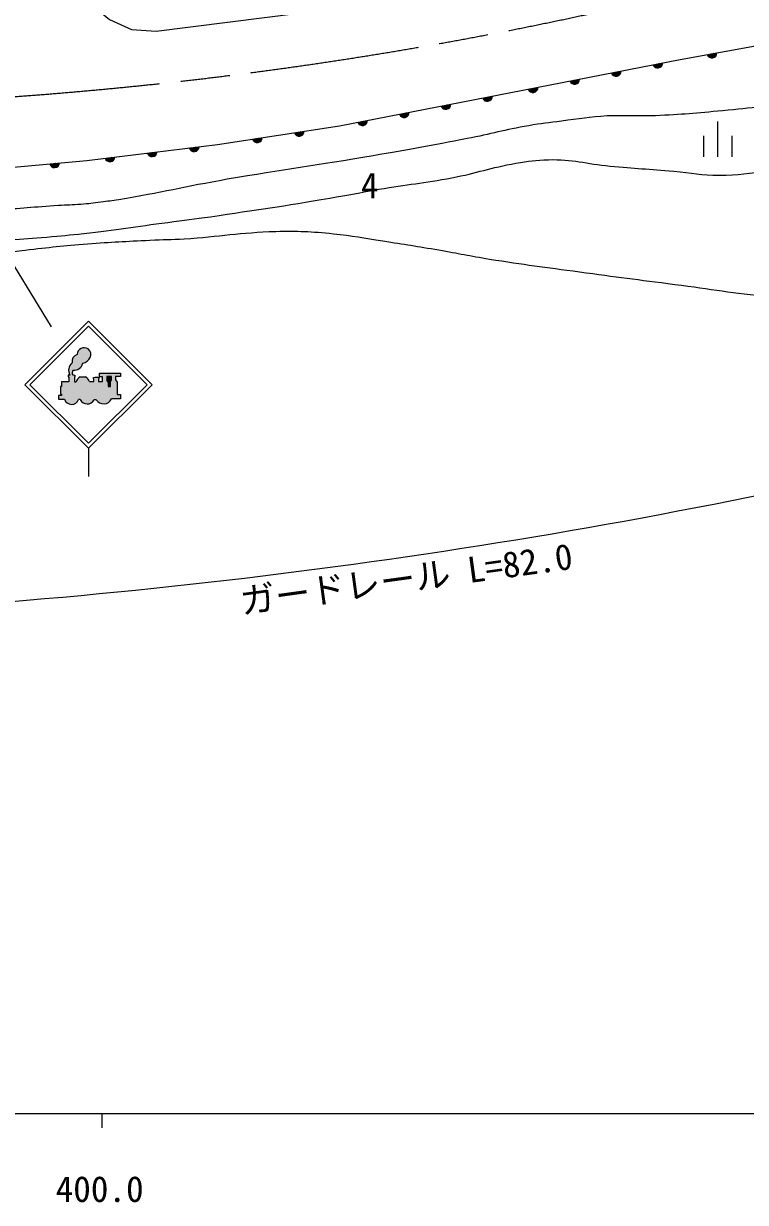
# Model space of a CAD drawing. Units: millimetres, scale not verified. Extents: x 40000 to 680000, y 20000 to 380000.
# Drawn here: x 462458 to 513560, y 198715 to 282128 of the extents above; entities that cross this region are included whole.
import ezdxf
from ezdxf.enums import TextEntityAlignment as Align

# ---------------------------------------------------------------- set-up
doc = ezdxf.new("R2010")
doc.units = ezdxf.units.MM
doc.header["$LTSCALE"] = 1000
doc.linetypes.add('CHAIN', pattern=[18.5, 12, -1.5, 3.5, -1.5])
for name, color, linetype, lineweight in [('M-BGD', 7, 'Continuous', 25), ('M-BMK', 2, 'CHAIN', 13), ('M-STR-HTXT', 7, 'Continuous', 13), ('M-STR-STRC', 7, 'Continuous', 25), ('M-TTL-BAND', 7, 'Continuous', 25)]:
    doc.layers.add(name, color=color, linetype=linetype, lineweight=lineweight)
doc.styles.add('ＭＳ ゴシック', font='')
doc.styles.get('ＭＳ ゴシック').set_extended_font_data('MS Gothic')

msp = doc.modelspace()

# ---------------------------------------------------------------- hatches: boundary and pattern name
at = {"layer": 'M-STR-STRC'}
for points in [[(466094, 257260), (465951, 257267), (465945, 257276), (465939, 257285), (465933, 257294), (465928, 257304), (465923, 257314), (465919, 257324), (465915, 257334), (465911, 257344), (465908, 257355), (465905, 257365), (465902, 257376), (465900, 257387), (465899, 257398), (465897, 257409), (465897, 257420), (465896, 257431), (465896, 257442), (465897, 257453), (465898, 257464), (465899, 257474), (465901, 257485), (465903, 257496), (465906, 257507), (465909, 257517), (465912, 257528), (465916, 257538), (465921, 257548), (465925, 257558), (465930, 257568), (465936, 257577), (465942, 257587), (465948, 257596), (465954, 257605), (465961, 257613), (465962, 257614), (465985, 257610), (466009, 257608), (466033, 257607), (466056, 257606), (466080, 257607), (466104, 257608), (466127, 257610), (466151, 257614), (466174, 257618), (466197, 257623), (466220, 257629), (466243, 257635), (466265, 257643), (466287, 257652), (466309, 257661), (466330, 257672), (466351, 257683), (466372, 257695), (466392, 257707), (466411, 257721), (466430, 257735), (466449, 257750), (466466, 257766), (466483, 257782), (466500, 257800), (466516, 257817), (466531, 257836), (466545, 257854), (466559, 257874), (466571, 257894), (466583, 257914), (466595, 257935), (466605, 257956), (466615, 257978), (466623, 258000), (466631, 258023), (466638, 258045), (466644, 258068), (466649, 258090), (466683, 258101), (466716, 258112), (466749, 258125), (466781, 258139), (466812, 258155), (466843, 258171), (466874, 258189), (466903, 258208), (466932, 258228), (466960, 258250), (466987, 258272), (467014, 258296), (467039, 258320), (467063, 258345), (467087, 258372), (467109, 258399), (467130, 258427), (467150, 258456), (467169, 258486), (467173, 258493), (467182, 258511), (467189, 258529), (467196, 258547), (467202, 258566), (467208, 258585), (467213, 258604), (467216, 258623), (467220, 258642), (467222, 258662), (467224, 258681), (467225, 258701), (467225, 258720), (467224, 258740), (467223, 258759), (467220, 258779), (467218, 258798), (467214, 258818), (467209, 258837), (467204, 258856), (467198, 258874), (467192, 258893), (467184, 258911), (467176, 258929), (467167, 258946), (467158, 258963), (467148, 258980), (467137, 258997), (467125, 259013), (467113, 259028), (467101, 259043), (467087, 259057), (467074, 259071), (467059, 259085), (467045, 259098), (467029, 259110), (467012, 259120), (466994, 259130), (466976, 259138), (466957, 259146), (466938, 259154), (466919, 259160), (466899, 259166), (466880, 259171), (466860, 259176), (466840, 259179), (466820, 259182), (466799, 259184), (466779, 259185), (466759, 259185), (466739, 259185), (466718, 259184), (466698, 259182), (466678, 259179), (466658, 259175), (466638, 259171), (466618, 259166), (466599, 259160), (466580, 259153), (466561, 259146), (466542, 259137), (466524, 259128), (466506, 259119), (466489, 259108), (466472, 259097), (466455, 259086), (466439, 259074), (466423, 259061), (466408, 259047), (466393, 259033), (466379, 259018), (466366, 259003), (466353, 258987), (466341, 258971), (466329, 258954), (466318, 258937), (466308, 258920), (466298, 258902), (466290, 258883), (466282, 258865), (466274, 258846), (466268, 258827), (466262, 258807), (466257, 258788), (466252, 258768), (466249, 258748), (466246, 258728), (466245, 258717), (466225, 258710), (466205, 258701), (466186, 258692), (466167, 258682), (466148, 258672), (466130, 258661), (466112, 258649), (466095, 258636), (466079, 258623), (466062, 258609), (466047, 258594), (466032, 258579), (466017, 258564), (466003, 258547), (465990, 258530), (465978, 258513), (465966, 258495), (465955, 258477), (465945, 258458), (465935, 258439), (465926, 258420), (465918, 258400), (465911, 258380), (465904, 258360), (465898, 258339), (465893, 258318), (465889, 258297), (465886, 258276), (465884, 258255), (465882, 258234), (465881, 258213), (465881, 258191), (465882, 258170), (465884, 258149), (465887, 258127), (465888, 258117), (465868, 258099), (465849, 258080), (465830, 258061), (465812, 258041), (465795, 258020), (465779, 257999), (465764, 257976), (465749, 257954), (465736, 257931), (465723, 257907), (465711, 257883), (465701, 257858), (465691, 257833), (465682, 257807), (465674, 257782), (465668, 257755), (465662, 257729), (465657, 257703), (465654, 257676), (465651, 257649), (465649, 257622), (465649, 257595), (465650, 257569), (465651, 257542), (465654, 257515), (465658, 257488), (465662, 257462), (465668, 257435), (465675, 257409), (465683, 257384), (465692, 257358), (465702, 257333), (465712, 257309), (465724, 257284), (465737, 257261), (465739, 257257), (465605, 257257), (465605, 257128), (465659, 257128), (465659, 256768), (465136, 256768), (465136, 256442), (465068, 256442), (465068, 255909), (465154, 255909), (465154, 255815), (464931, 255815), (464931, 255541), (465356, 255541), (465364, 255521), (465372, 255502), (465380, 255483), (465390, 255464), (465400, 255446), (465411, 255429), (465423, 255411), (465435, 255394), (465448, 255378), (465462, 255362), (465476, 255347), (465491, 255332), (465506, 255318), (465522, 255305), (465538, 255292), (465555, 255280), (465572, 255268), (465590, 255257), (465608, 255247), (465627, 255238), (465646, 255229), (465665, 255221), (465685, 255214), (465705, 255208), (465725, 255202), (465745, 255197), (465765, 255193), (465786, 255190), (465807, 255188), (465828, 255186), (465848, 255185), (465869, 255185), (465890, 255186), (465911, 255188), (465931, 255190), (465952, 255194), (465972, 255198), (465993, 255203), (466013, 255209), (466033, 255215), (466052, 255222), (466071, 255230), (466090, 255239), (466109, 255249), (466127, 255259), (466145, 255270), (466162, 255281), (466179, 255294), (466195, 255307), (466211, 255320), (466226, 255334), (466241, 255349), (466255, 255365), (466268, 255380), (466281, 255397), (466294, 255414), (466305, 255431), (466316, 255449), (466326, 255467), (466335, 255486), (466344, 255505), (466351, 255522), (466467, 255522), (466477, 255502), (466488, 255483), (466499, 255464), (466512, 255446), (466525, 255428), (466539, 255411), (466553, 255394), (466569, 255378), (466584, 255363), (466601, 255348), (466618, 255334), (466635, 255320), (466653, 255308), (466671, 255295), (466690, 255284), (466710, 255273), (466730, 255264), (466750, 255255), (466770, 255246), (466791, 255239), (466812, 255232), (466833, 255226), (466855, 255221), (466877, 255217), (466898, 255214), (466920, 255212), (466942, 255210), (466964, 255210), (466987, 255210), (467009, 255211), (467031, 255213), (467052, 255216), (467074, 255219), (467096, 255224), (467117, 255229), (467138, 255235), (467159, 255242), (467180, 255250), (467200, 255259), (467220, 255268), (467240, 255278), (467259, 255289), (467278, 255301), (467296, 255313), (467314, 255327), (467331, 255340), (467348, 255355), (467364, 255370), (467379, 255386), (467394, 255402), (467408, 255419), (467422, 255437), (467435, 255455), (467447, 255473), (467458, 255492), (467465, 255504), (467598, 255504), (467612, 255484), (467627, 255464), (467643, 255445), (467659, 255426), (467677, 255408), (467695, 255391), (467713, 255374), (467732, 255358), (467752, 255343), (467773, 255329), (467794, 255315), (467815, 255302), (467837, 255290), (467860, 255280), (467883, 255269), (467906, 255260), (467929, 255252), (467953, 255245), (467977, 255238), (468002, 255233), (468026, 255228), (468051, 255225), (468076, 255222), (468101, 255221), (468126, 255220), (468151, 255221), (468176, 255222), (468200, 255225), (468225, 255228), (468250, 255232), (468274, 255237), (468298, 255244), (468322, 255251), (468346, 255259), (468369, 255268), (468392, 255278), (468415, 255289), (468437, 255300), (468458, 255313), (468479, 255326), (468500, 255341), (468520, 255356), (468539, 255371), (468558, 255388), (468576, 255405), (468593, 255423), (468610, 255442), (468626, 255461), (468641, 255481), (468655, 255501), (468669, 255522), (468681, 255544), (468693, 255566), (468694, 255568), (469312, 255568), (469312, 255868), (469312, 255885), (469075, 255885), (469075, 256745), (468960, 256919), (468960, 257161), (469318, 257161), (469318, 257395), (467845, 257395), (467845, 257142), (468042, 257142), (468042, 256811), (467756, 256811), (467756, 256993), (467784, 256993), (467784, 257080), (467722, 257109), (467496, 257109), (467402, 257083), (467402, 256985), (467438, 256985), (467438, 256805), (467117, 256805), (467107, 256828), (467096, 256851), (467085, 256873), (467073, 256895), (467059, 256916), (467045, 256937), (467030, 256957), (467015, 256977), (466998, 256995), (466981, 257014), (466963, 257031), (466945, 257048), (466926, 257064), (466906, 257080), (466886, 257094), (466865, 257108), (466843, 257121), (466840, 257123), (466463, 257123), (466442, 257110), (466421, 257097), (466400, 257083), (466381, 257068), (466361, 257052), (466343, 257036), (466325, 257018), (466308, 257001), (466291, 256982), (466276, 256963), (466261, 256943), (466246, 256923), (466233, 256902), (466220, 256880), (466209, 256859), (466198, 256836), (466188, 256814), (466179, 256791), (466175, 256779), (466057, 256779), (466057, 257138), (466094, 257138)], [(468608, 256445), (468608, 256878), (468689, 256878), (468689, 257161), (468342, 257161), (468342, 256895), (468446, 256740), (468446, 256445)]]:
    msp.add_hatch(color=256, dxfattribs=at).paths.add_polyline_path(points)

# ---------------------------------------------------------------- linework, layer by layer
at = {"layer": 'M-BGD'}
for p, q in [((511593, 275195), (511593, 272695)), ((510593, 274195), (510593, 272695)), ((512593, 274195), (512593, 272695))]:
    msp.add_line(p, q, dxfattribs=at)
for points in [[(448772, 288075), (459548, 285898), (464367, 284937), (466961, 283720), (468546, 282407), (470107, 281703), (471852, 281591), (487189, 283514)], [(434667, 270672), (446982, 270941), (453317, 271330), (459384, 271756), (466941, 272450), (476178, 273570), (484815, 274895), (496953, 277246), (508933, 279593), (522320, 282007)]]:
    msp.add_lwpolyline(points, dxfattribs=at)
for centre, radius, start, end in [((511188, 280055), 354, 199.01982, 1.425), ((511188, 280055), 283, 201.24386, 359.20096), ((511188, 280055), 212, 204.99019, 355.45464), ((511188, 280055), 142, 212.70192, 347.74291), ((511188, 280055), 100, 223.01958, 337.42524), ((504405, 278761), 354, 199.88258, 2.28776), ((504405, 278761), 283, 202.10662, 0.06372), ((504405, 278761), 212, 205.85294, 356.31739), ((504405, 278761), 142, 213.56467, 348.60566), ((504405, 278761), 100, 223.88234, 338.288), ((507349, 279338), 354, 199.88258, 2.28776), ((507349, 279338), 283, 202.10662, 0.06372), ((507349, 279338), 212, 205.85294, 356.31739), ((507349, 279338), 142, 213.56467, 348.60566), ((507349, 279338), 100, 223.88234, 338.288), ((501461, 278184), 354, 199.88258, 2.28776), ((501461, 278184), 283, 202.10662, 0.06372), ((501461, 278184), 212, 205.85294, 356.31739), ((501461, 278184), 142, 213.56467, 348.60566), ((501461, 278184), 100, 223.88234, 338.288), ((495292, 276979), 354, 199.75872, 2.1639), ((495292, 276979), 283, 201.98276, 359.93986), ((495292, 276979), 212, 205.72908, 356.19353), ((495292, 276979), 142, 213.44081, 348.4818), ((495292, 276979), 100, 223.75848, 338.16414), ((498517, 277607), 354, 199.88258, 2.28776), ((498517, 277607), 283, 202.10662, 0.06372), ((498517, 277607), 212, 205.85294, 356.31739), ((498517, 277607), 142, 213.56467, 348.60566), ((498517, 277607), 100, 223.88234, 338.288), ((492346, 276409), 354, 199.75872, 2.1639), ((492346, 276409), 283, 201.98276, 359.93986), ((492346, 276409), 212, 205.72908, 356.19353), ((492346, 276409), 142, 213.44081, 348.4818), ((492346, 276409), 100, 223.75848, 338.16414), ((486456, 275268), 354, 199.75872, 2.1639), ((486456, 275268), 283, 201.98276, 359.93986), ((489401, 275839), 354, 199.75872, 2.1639), ((489401, 275839), 283, 201.98276, 359.93986), ((489401, 275839), 212, 205.72908, 356.19353), ((489401, 275839), 142, 213.44081, 348.4818), ((489401, 275839), 100, 223.75848, 338.16414), ((481971, 274514), 354, 197.51852, 359.9237), ((481971, 274514), 283, 199.74256, 357.69966), ((481971, 274514), 212, 203.48888, 353.95333), ((481971, 274514), 142, 211.20061, 346.2416), ((481971, 274514), 100, 221.51828, 335.92394), ((486456, 275268), 212, 205.72908, 356.19353), ((486456, 275268), 142, 213.44081, 348.4818), ((486456, 275268), 100, 223.75848, 338.16414), ((479005, 274059), 354, 197.51852, 359.9237), ((479005, 274059), 283, 199.74256, 357.69966), ((479005, 274059), 212, 203.48888, 353.95333), ((479005, 274059), 142, 211.20061, 346.2416), ((479005, 274059), 100, 221.51828, 335.92394), ((471553, 273064), 354, 195.71333, 358.11851), ((471553, 273064), 283, 197.93737, 355.89447), ((471553, 273064), 212, 201.6837, 352.14815), ((471553, 273064), 142, 209.39543, 344.43642), ((471553, 273064), 100, 219.71309, 334.11876), ((474531, 273425), 354, 195.71333, 358.11851), ((474531, 273425), 283, 197.93737, 355.89447), ((474531, 273425), 212, 201.6837, 352.14815), ((474531, 273425), 142, 209.39543, 344.43642), ((474531, 273425), 100, 219.71309, 334.11876), ((464651, 272294), 354, 194.04291, 356.44809), ((464651, 272294), 283, 196.26695, 354.22405), ((464651, 272294), 212, 200.01328, 350.47773), ((464651, 272294), 142, 207.72501, 342.766), ((464651, 272294), 100, 218.04267, 332.44833), ((468575, 272702), 354, 195.71333, 358.11851), ((468575, 272702), 283, 197.93737, 355.89447), ((468575, 272702), 212, 201.6837, 352.14815), ((468575, 272702), 142, 209.39543, 344.43642), ((468575, 272702), 100, 219.71309, 334.11876)]:
    msp.add_arc(centre, radius, start, end, dxfattribs=at)
for points, knots in [([(528316, 279618), (527681, 279273), (527463, 279182), (526894, 278952), (525840, 278528), (525183, 278488), (524076, 278232), (522440, 277854), (521508, 277715), (519865, 277367), (519088, 277203), (518645, 277145), (517880, 276935), (517363, 276793), (517105, 276607), (516583, 276487), (515901, 276329), (515501, 276342), (514805, 276262), (513690, 276135), (513066, 276059), (511947, 275958), (510092, 275792), (509053, 275687), (507192, 275606), (505861, 275548), (505112, 275654), (503782, 275590), (502508, 275529), (501804, 275383), (500539, 275222), (499631, 275106), (499120, 275057), (498218, 274902), (496505, 274606), (495569, 274317), (493863, 273989), (491268, 273490), (489813, 273219), (487210, 272772), (483180, 272080), (480904, 271800), (476874, 271107), (473868, 270589), (472209, 270154), (469197, 269666), (468705, 269586), (468427, 269554), (467932, 269490), (467383, 269418), (467076, 269370), (466523, 269330), (465899, 269284), (465547, 269287), (464922, 269250), (463204, 269146), (462246, 269023), (460527, 268945), (459346, 268892), (458681, 269007), (457501, 268945), (455986, 268866), (455146, 268717), (453634, 268593), (452328, 268486), (451592, 268474), (450288, 268353), (448971, 268230), (448239, 268117), (446925, 267969), (445453, 267803), (444628, 267705), (443155, 267552), (442386, 267472), (441958, 267389), (441185, 267360), (440554, 267337), (440199, 267361), (439568, 267392), (438511, 267444), (437924, 267548), (436870, 267648), (436282, 267704), (435948, 267699), (435365, 267792), (434685, 267901), (434442, 267980), (433654, 268213)], [0, 0, 0, 0, 1, 1, 1, 2, 2, 2, 3, 3, 3, 4, 4, 4, 5, 5, 5, 6, 6, 6, 7, 7, 7, 8, 8, 8, 9, 9, 9, 10, 10, 10, 11, 11, 11, 12, 12, 12, 13, 13, 13, 14, 14, 14, 15, 15, 15, 16, 16, 16, 17, 17, 17, 18, 18, 18, 19, 19, 19, 20, 20, 20, 21, 21, 21, 22, 22, 22, 23, 23, 23, 24, 24, 24, 25, 25, 25, 26, 26, 26, 27, 27, 27, 28, 28, 28, 29, 29, 29, 29]), ([(434819, 265292), (436893, 265452), (437434, 265490), (439112, 265587), (441221, 265708), (442407, 265675), (444516, 265811), (446358, 265930), (447384, 266075), (449225, 266221), (450750, 266343), (451603, 266453), (453132, 266510), (454388, 266556), (455094, 266448), (456350, 266494), (458351, 266567), (459469, 266671), (461466, 266814), (462498, 266888), (463076, 266930), (464107, 267022), (465128, 267112), (465700, 267158), (466717, 267278), (469051, 267553), (470352, 267754), (472682, 268063), (473857, 268219), (474518, 268289), (475692, 268463), (478994, 268953), (480847, 269211), (484138, 269776), (485497, 270009), (486253, 270167), (487612, 270400), (489628, 270746), (490775, 270836), (492784, 271217), (494567, 271555), (495528, 271928), (497315, 272242), (498208, 272398), (498715, 272478), (499621, 272498), (501330, 272535), (502273, 272208), (503976, 272049), (505738, 271886), (506728, 271831), (508491, 271681), (509750, 271575), (510450, 271374), (511713, 271397), (513073, 271421), (513840, 271506), (515176, 271761), (516517, 272017), (517268, 272200), (518552, 272664), (519476, 272997), (519944, 273305), (520842, 273705), (521819, 274140), (522329, 274493), (523355, 274793), (524128, 275020), (524575, 275104), (525373, 275210), (525633, 275244), (525783, 275232), (526045, 275226), (527508, 275191), (528319, 275011), (529768, 274809), (530983, 274641), (531649, 274456), (532858, 274249), (533831, 274083), (534370, 273915), (535356, 273865), (535822, 273841), (535993, 273831), (536551, 273848)], [0, 0, 0, 0, 1, 1, 1, 2, 2, 2, 3, 3, 3, 4, 4, 4, 5, 5, 5, 6, 6, 6, 7, 7, 7, 8, 8, 8, 9, 9, 9, 10, 10, 10, 11, 11, 11, 12, 12, 12, 13, 13, 13, 14, 14, 14, 15, 15, 15, 16, 16, 16, 17, 17, 17, 18, 18, 18, 19, 19, 19, 20, 20, 20, 21, 21, 21, 22, 22, 22, 23, 23, 23, 24, 24, 24, 25, 25, 25, 26, 26, 26, 27, 27, 27, 28, 28, 28, 28]), ([(435486, 263621), (439441, 263898), (440440, 263967), (443614, 264206), (446453, 264420), (448040, 264582), (450881, 264774), (452562, 264888), (453509, 264887), (455188, 265031), (456375, 265132), (457030, 265274), (458209, 265447), (458751, 265526), (459054, 265579), (459596, 265660), (460757, 265835), (461404, 265958), (462569, 266098), (464292, 266305), (465259, 266410), (466988, 266546), (468710, 266682), (469677, 266715), (471402, 266802), (472352, 266851), (472886, 266836), (473836, 266899), (476367, 267066), (477774, 267343), (480310, 267422), (481905, 267471), (482804, 267416), (484392, 267261), (485768, 267128), (486527, 266959), (487894, 266749), (489445, 266511), (490312, 266369), (491859, 266109), (493258, 265873), (494034, 265693), (495435, 265468), (497920, 265070), (499320, 264904), (501813, 264561), (504444, 264199), (505920, 264018), (508554, 263675), (511178, 263333), (512638, 263058), (515273, 262810), (516916, 262656), (517838, 262564), (519487, 262517), (522807, 262421), (524670, 262501), (527991, 262545), (531474, 262590), (532589, 262626), (536906, 262757)], [0, 0, 0, 0, 1, 1, 1, 2, 2, 2, 3, 3, 3, 4, 4, 4, 5, 5, 5, 6, 6, 6, 7, 7, 7, 8, 8, 8, 9, 9, 9, 10, 10, 10, 11, 11, 11, 12, 12, 12, 13, 13, 13, 14, 14, 14, 15, 15, 15, 16, 16, 16, 17, 17, 17, 18, 18, 18, 19, 19, 19, 20, 20, 20, 20])]:
    msp.add_open_spline(points, degree=3, knots=knots, dxfattribs=at)
at = {"layer": 'M-BMK'}
msp.add_arc((441021, 565941), 289729, 273.78339, 284.44926, dxfattribs=at)
at = {"layer": 'M-STR-HTXT'}
msp.add_arc((425509, 684564), 444790, 272.45696, 283.12475, dxfattribs=at)
at = {"layer": 'M-STR-STRC'}
for p, q in [((457707, 271638), (464405, 260668)), ((462552, 256577), (467052, 261077)), ((462906, 256577), (467052, 260723)), ((471552, 256576), (467052, 261077)), ((471199, 256576), (467052, 260723)), ((465739, 257257), (465605, 257257)), ((465605, 257257), (465605, 257128)), ((465605, 257128), (465659, 257128)), ((465659, 257128), (465659, 256768)), ((465951, 257267), (466094, 257260)), ((466094, 257138), (466057, 257138)), ((466057, 257138), (466057, 256779)), ((466094, 257260), (466094, 257138)), ((466463, 257123), (466840, 257123)), ((467402, 257083), (467496, 257109)), ((467402, 256985), (467402, 257083)), ((467438, 256985), (467402, 256985)), ((467438, 256805), (467438, 256985)), ((467496, 257109), (467722, 257109)), ((467722, 257109), (467784, 257080)), ((467756, 256993), (467756, 256811)), ((467784, 256993), (467756, 256993)), ((467784, 257080), (467784, 256993)), ((467845, 257142), (467845, 257395)), ((467845, 257395), (469318, 257395)), ((468042, 257142), (467845, 257142)), ((468042, 256811), (468042, 257142)), ((468689, 257161), (468342, 257161)), ((468342, 257161), (468342, 256895)), ((468689, 256878), (468689, 257161)), ((469318, 257161), (468960, 257161)), ((468960, 257161), (468960, 256919)), ((468960, 256919), (469075, 256745)), ((469318, 257395), (469318, 257161)), ((462552, 256577), (467052, 252076)), ((462906, 256577), (467052, 252430)), ((465136, 256442), (465068, 256442)), ((465068, 256442), (465068, 255909)), ((465659, 256768), (465136, 256768)), ((465136, 256768), (465136, 256442)), ((466057, 256779), (466175, 256779)), ((467052, 252430), (471199, 256576)), ((467052, 252076), (471552, 256576)), ((467117, 256805), (467438, 256805)), ((467756, 256811), (468042, 256811)), ((468446, 256740), (468342, 256895)), ((468446, 256740), (468446, 256445)), ((468446, 256445), (468608, 256445)), ((468608, 256445), (468608, 256878)), ((468608, 256878), (468689, 256878)), ((469075, 256745), (469075, 255885)), ((465154, 255815), (464931, 255815)), ((464931, 255815), (464931, 255541)), ((464931, 255541), (465356, 255541)), ((465068, 255909), (465154, 255909)), ((465154, 255909), (465154, 255815)), ((466467, 255522), (466351, 255522)), ((467598, 255504), (467465, 255504)), ((469312, 255568), (468694, 255568)), ((469075, 255885), (469312, 255885)), ((469312, 255885), (469312, 255568)), ((467052, 252076), (467052, 250076))]:
    msp.add_line(p, q, dxfattribs=at)
for centre, radius, start, end in [((466425, 258204), 544, 109.34085, 189.18408), ((466760, 258668), 517, 58.63531, 174.56476), ((466725, 258714), 499, 333.77997, 52.50976), ((466334, 257597), 685, 130.60952, 209.75188), ((466057, 258210), 604, 260.92133, 348.56503), ((466404, 258953), 897, 285.87323, 329.14686), ((466176, 257434), 280, 139.94815, 216.6278), ((466771, 256572), 632, 119.22393, 160.8023), ((466525, 256568), 638, 21.7901, 60.39282), ((465857, 255716), 531, 199.29354, 338.54013), ((466970, 255772), 562, 206.39972, 331.61335), ((468128, 255856), 636, 213.58185, 333.045)]:
    msp.add_arc(centre, radius, start, end, dxfattribs=at)
at = {"layer": 'M-TTL-BAND'}
for p, q in [((40000, 205000), (579000, 205000)), ((468000, 205000), (468000, 204000))]:
    msp.add_line(p, q, dxfattribs=at)

# ---------------------------------------------------------------- texts
at = {"layer": 'M-BGD', "style": 'ＭＳ ゴシック'}
msp.add_text('4', height=1833, dxfattribs=at).set_placement((486340, 269210), align=Align.BOTTOM_LEFT)
at = {"layer": 'M-STR-HTXT', "style": 'ＭＳ ゴシック'}
msp.add_text('ガードレール L=82.0', height=1833, rotation=7.791, dxfattribs=at).set_placement((489746, 241401), align=Align.BOTTOM_CENTER)
at = {"layer": 'M-TTL-BAND', "style": 'ＭＳ ゴシック'}
msp.add_text('400.0', height=1833, dxfattribs=at).set_placement((467844, 198195), align=Align.BOTTOM_CENTER)

doc.saveas('drawing.dxf')
